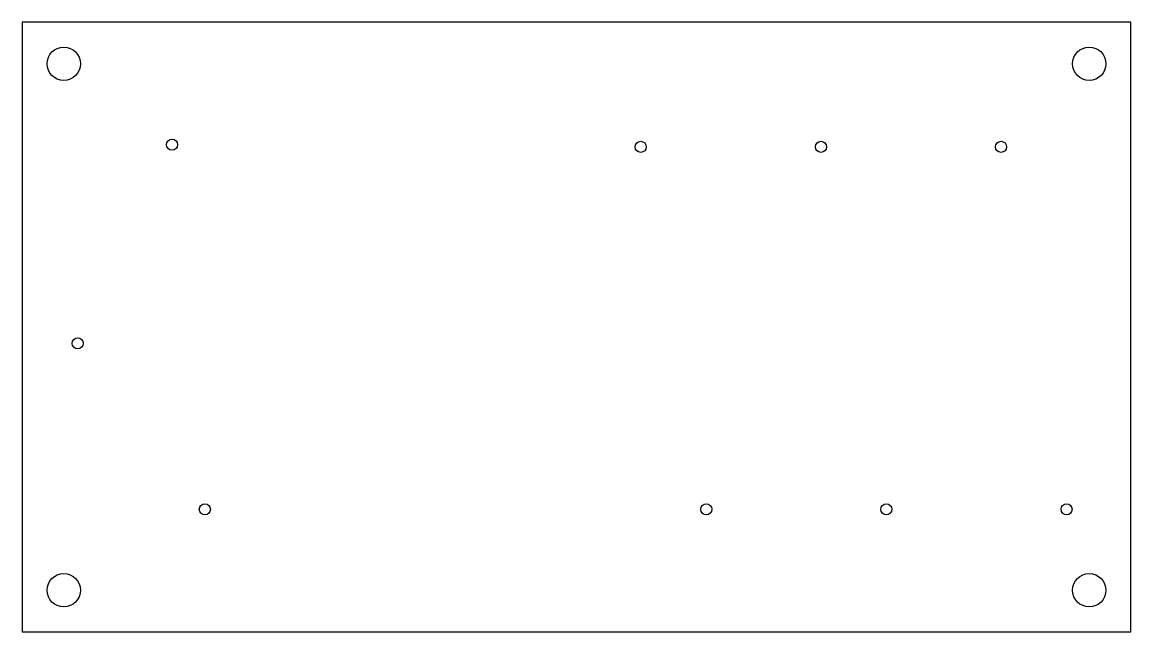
# Model space of a CAD drawing. Extents: x -2 to 2, y -1.1 to 1.1.
import ezdxf

# ---------------------------------------------------------------- set-up
doc = ezdxf.new("R2010")
doc.units = 0
doc.layers.get('0').update_dxf_attribs({"linetype": 'CONTINUOUS'})

msp = doc.modelspace()

# ---------------------------------------------------------------- linework, layer by layer
msp.add_lwpolyline([(2, -1.1), (2, 1.1), (-2, 1.1), (-2, -1.1)], close=True)
for centre, radius in [((-1.85, 0.95), 0.06), ((1.85, 0.95), 0.06), ((-1.4591, 0.6579), 0.02), ((0.2319, 0.65), 0.02), ((0.8819, 0.65), 0.02), ((1.5319, 0.65), 0.02), ((-1.8, -0.0591), 0.02), ((-1.3409, -0.6579), 0.02), ((0.4681, -0.6579), 0.02), ((1.1181, -0.6579), 0.02), ((1.7681, -0.6579), 0.02), ((-1.85, -0.95), 0.06), ((1.85, -0.95), 0.06)]:
    msp.add_circle(centre, radius)

doc.saveas('drawing.dxf')
